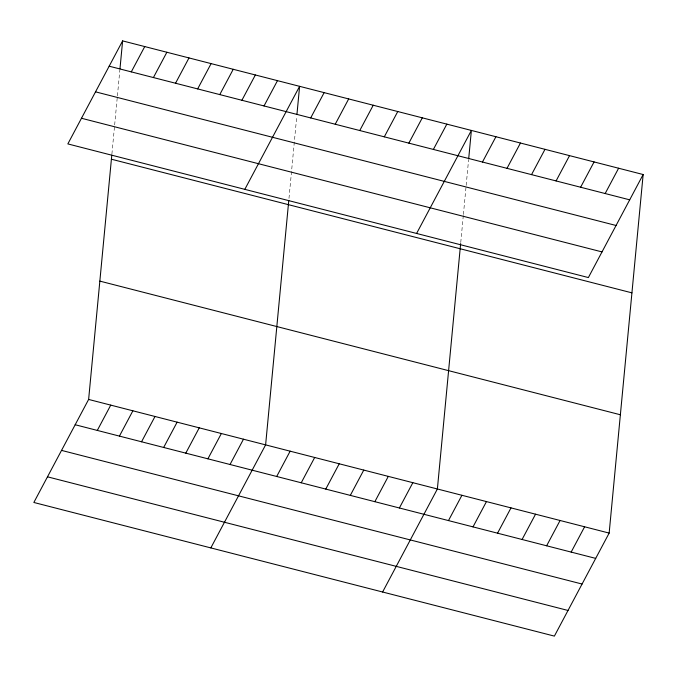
<?xml version="1.0" encoding="UTF-8"?>
<svg xmlns="http://www.w3.org/2000/svg" width="677" height="677" viewBox="0 0 677 677"><rect width="100%" height="100%" fill="white"/><g stroke="black" fill="none" stroke-linecap="round" stroke-linejoin="round"><path stroke-width="0.51" stroke-dasharray="3.38 2.54" d="M111.9 154.017L114.557 125.998M114.65 124.957L117.307 96.938M117.409 95.897L119.871 69.951M288.977 198.42L296.746 116.427M460.749 242.527L463.305 215.54M463.406 214.499L466.064 186.48M466.157 185.439L468.619 159.493"/><path stroke-width="1.02" d="M643.15 174.531L588.372 277.562L67.844 143.913L122.622 40.891L643.15 174.531L609.156 533.087L554.378 636.109L33.85 502.469L88.628 399.438L111.798 155.058M119.964 68.91L122.622 40.891M288.774 200.502L265.612 444.882L210.826 547.905M296.949 114.354L299.606 86.326L244.82 189.357M460.648 243.568L437.384 488.98L382.607 592.011M468.721 158.452L471.378 130.433L416.6 233.455M131.296 71.872L144.743 46.569M153.417 77.55L166.872 52.247M175.538 83.229L188.993 57.926M197.659 88.907L211.114 63.613M219.78 94.594L233.235 69.291M241.901 100.272L255.356 74.969M264.03 105.95L277.477 80.648M97.302 430.42L110.749 405.117M119.423 436.098L132.878 410.804M310.692 117.933L324.139 92.631M141.544 441.785L154.999 416.482M335.225 124.23L348.68 98.927M163.665 447.463L177.12 422.16M185.786 453.141L199.241 427.839M359.766 130.534L373.222 105.231M207.907 458.82L221.362 433.517M384.308 136.83L397.763 111.527M230.036 464.498L243.483 439.195M408.849 143.135L422.296 117.832M433.382 149.431L446.837 124.128M276.698 476.481L290.145 451.178M301.231 482.786L314.687 457.483M482.464 162.031L495.919 136.729M325.772 489.082L339.228 463.779M507.005 168.336L520.452 143.033M350.314 495.386L363.769 470.083M531.538 174.632L544.993 149.329M374.855 501.682L388.302 476.38M556.079 180.937L569.535 155.634M399.388 507.987L412.843 482.684M580.621 187.233L594.076 161.93M605.162 193.537L618.609 168.234M448.47 520.588L461.926 495.285M473.011 526.884L486.458 501.581M497.544 533.188L511 507.885M522.085 539.484L535.541 514.182M546.627 545.789L560.082 520.486M571.16 552.085L584.615 526.782M109.166 66.194L629.695 199.833M95.533 91.844L616.062 225.483M81.485 118.263L602.005 251.912M111.409 159.213L631.929 292.853M99.849 281.116L620.377 414.764M88.628 399.438L609.156 533.087M75.172 424.741L595.701 558.39M61.539 450.391L582.068 584.039M47.492 476.82L568.011 610.459"/></g></svg>
